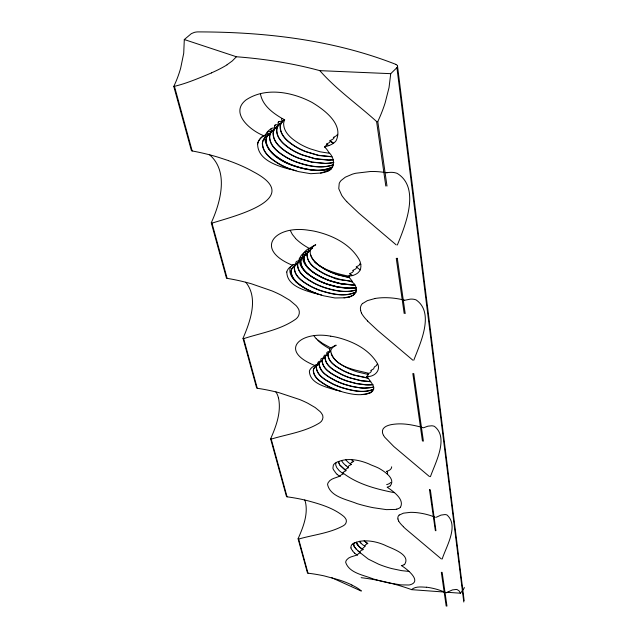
<?xml version="1.0" encoding="UTF-8"?>
<svg xmlns="http://www.w3.org/2000/svg" width="638" height="638" viewBox="0 0 638 638"><rect width="100%" height="100%" fill="white"/><g stroke="black" fill="none" stroke-linecap="round" stroke-linejoin="round"><path stroke-width="0.96" d="M356.817 267.505L355.541 269.021L353.013 270.257M262.314 143.494C262.497 153.16 271.573 159.556 279.069 164.07A66.041 42.802 0.2 0 0 290.386 169.253L296.088 170.825A24.084 15.607 0.2 0 0 298.624 171.638L310.682 173.703L320.571 173.05A19.268 12.489 0.2 0 0 325.986 171.877C335.636 169.572 335.213 157.929 328.729 152.338A33.128 21.469 0.2 0 0 324.997 147.362M265.902 140.137C266.054 149.786 275.106 156.19 282.586 160.704A66.089 42.834 0.2 0 0 290.856 164.708C303.832 169.501 319.622 173.552 332.661 166.861M269.475 136.787C269.595 146.421 278.623 152.841 286.087 157.347A65.722 42.594 0.2 0 0 294.341 161.342C306.575 166 320.755 169.333 333.514 164.787M362.4 549.127C363.197 546.71 367.097 546.838 362.958 544.956A25.536 16.556 0.2 0 1 359.473 541.343L356.69 542.196A12.146 7.871 0.2 0 0 353.994 543.209M327.182 144.595L324.567 146.812L325.069 147.33M276.581 130.128C276.637 139.738 285.609 146.174 293.049 150.672A65.004 42.132 0.2 0 0 301.272 154.651L315.22 158.878L328.379 160.162A28.917 18.741 0.2 0 0 333.251 159.819M266.118 139.834C266.15 149.459 275.169 155.895 282.602 160.409A65.866 42.69 0.2 0 0 293.105 165.322C305.522 169.541 320.396 173.042 332.725 166.749M269.691 136.484C269.691 146.102 278.686 152.538 286.103 157.052A65.499 42.451 0.2 0 0 296.582 161.956C308.226 166.039 321.536 168.895 333.538 164.66M294.246 268.056C294.517 277.227 303.879 282.602 310.977 286.614A64.893 42.06 0.2 0 0 320.922 290.84C331.959 294.182 344.919 297.412 355.86 292.108M306.998 254.961C307.141 264.044 316.368 269.467 323.378 273.447A63.537 41.183 0.2 0 0 332.597 277.426C340.54 282.411 355.541 276.804 356.323 289.62M291.223 271.078C291.255 279.532 299.629 284.795 306.073 288.703A64.318 41.685 0.2 0 0 321.584 295.115A23.71 15.368 0.2 0 0 323.705 295.809L334.942 297.97L344.049 297.802A18.717 12.13 0.2 0 0 349.058 297.069M316.201 367.129C316.647 376.005 326.337 380.607 333.211 384.299A64.749 41.964 0.2 0 0 340.708 387.362C351.091 390.504 363.142 393.837 373.605 389.284M391.66 466.801L391.541 467.638A7.042 4.562 0.2 0 1 389.252 470.302L388.941 470.469A9.522 6.173 0.2 0 1 386.748 471.291M463.802 602.009L396.924 67.668L390.727 73.665L389.036 87.589L385.153 102.838A319.654 207.175 0.2 0 1 377.784 121.547L386.995 186.073M325.133 357.248C325.372 366.084 335.006 370.75 341.801 374.418A63.425 41.103 0.2 0 0 351.227 378.143L361.18 380.631L370.582 381.564M330.739 351.155C334.184 367.193 355.071 369.833 368.581 373.262M353.484 543.448L354.385 547.013L358.229 551.096M353.508 543.432L353.907 546.064L356.355 549.43M268.415 134.929L265.504 134.817L263.885 135.727A20.91 13.55 0.2 0 0 257.616 143.965C257.632 159.436 276.15 165.649 288.735 168.974A14.188 9.195 0.2 0 0 290.386 169.253M257.545 144.387L257.553 144.324A22.043 14.283 0.2 0 1 261.062 137.68A20.887 13.534 0.2 0 1 263.661 135.679C250.606 130.599 229.385 113.149 245.885 100.03C265.575 86.728 292.459 91.992 312.229 102.527C324.439 109.911 343.962 124.322 336.098 140.703A17.617 11.42 0.2 0 1 334.934 142.019A17.098 11.077 0.2 0 1 332.916 143.638A19.993 12.959 0.2 0 1 324.543 146.772M286.789 272.019C286.98 285.68 304.071 290.29 314.997 293.408A13.932 9.028 0.2 0 0 316.368 293.655L321.584 295.115M369.841 380.591A24.172 15.663 0.2 0 0 367.002 377.138C365.383 376.348 370.327 374.299 367.799 373.868M338.922 461.41A14.331 9.283 0.2 0 0 336.218 462.51L335.644 464.839L336.792 467.702L339.233 470.661L342.909 473.619L343.324 472.184L345.876 470.788L339.807 465.118M351.969 462.016L351.873 462.311A5.16 3.342 0.2 0 0 350.677 463.547L350.669 463.635A1.116 0.726 0.2 0 0 350.764 464.305L351.163 464.584M348.763 276.996C347.79 275.592 352.934 276.11 354.25 274.946C355.589 274.412 356.889 273.734 357.998 272.793C362.041 269.579 361.387 263.558 359.09 259.459C349.863 243.556 331.656 234.944 314.319 231.171A52.412 33.974 0.2 0 0 309.087 230.326C275.369 224.56 252.831 248.979 292.667 265.36A2.377 1.539 0.2 0 1 294.214 264.379A3.238 2.097 0.2 0 1 296.574 264.618A14.148 9.171 0.2 0 0 291 271.357C291.223 279.835 299.541 285.074 306.057 288.982A65.02 42.14 0.2 0 0 316.376 293.647M211.266 222.814C220.405 202.613 229.146 171.774 209.631 154.827M256.667 388.04L243.014 338.355C250.096 321.696 258.837 298.193 245.766 282.251M270.632 438.848L271.214 439.072L287.06 496.819A1.499 0.973 0.2 0 1 286.494 496.587L270.624 438.824C276.23 426.136 281.462 411.909 278.487 397.873M397.354 244.968C405.282 225.669 420.761 187.724 397.203 173.4A11.763 7.624 0.2 0 0 392.059 172.356A14.762 9.562 0.2 0 0 387.051 172.723M298.09 538.751C303.042 527.451 308.178 514.81 305.498 502.273A32.291 20.926 0.2 0 0 304.677 499.993M413.807 360.215C419.924 343.89 435.076 312.923 416.08 299.9A8.772 5.686 0.2 0 0 412.308 299.118A10.192 6.611 0.2 0 0 410.234 299.142L405.242 300.171A0.829 0.534 0.2 0 1 404.237 300.155M430.435 476.682C435.06 463.252 449.256 437.78 434.438 426.367A6.252 4.051 0.2 0 0 431.782 425.793L427.899 426.176L423.457 427.787C414.006 425.147 404.093 423.01 394.196 424.206C389.603 424.661 381.309 426.455 382.481 432.747A20.528 13.302 0.2 0 0 383.566 435.355M442.19 559.008C446.002 546.886 459.24 525.832 447.015 514.994A4.785 3.102 0.2 0 0 444.989 514.555L440.994 515.105L436.233 517.274M340.245 475.82C336.888 477.902 330.787 478.125 328.323 482.44A11.46 7.425 0.2 0 0 327.573 484.561C330.428 497.002 346.769 499.355 356.945 503.597A128.525 83.299 0.2 0 0 373.174 507.689L386.389 509.626L395.377 509.435A11.54 7.481 0.2 0 0 396.804 509.132M370.024 393.032A9.458 6.133 0.2 0 0 373.78 387.928L372.991 385.017L370.718 381.739L361.196 380.838L349.265 377.72A63.68 41.271 0.2 0 1 341.801 374.673C334.958 371.005 325.316 366.371 324.957 357.511A12.25 7.935 0.2 0 1 325.348 356.076A12.688 8.222 0.2 0 1 327.358 355.039L324.423 355.199L323.195 358.03L321.074 358.747L320.731 360.015L321.664 361.299M447.677 592.295L460.469 593.228L463.85 588.643A4.027 2.616 0.2 0 0 464.209 587.359M323.522 357.607L323.163 358.03L324.431 358.253M361.148 577.661A168.647 109.305 0.2 0 1 411.55 589.608C415.513 586.107 421.479 587 426.367 587.271M390.727 73.665L319.837 70.651C292.587 63.218 264.555 58.927 236.411 56.758L232.256 60.969L227.056 64.741M336.011 345.078L330.628 347.965M400.489 507.17C404.691 499.259 393.223 491.34 387.13 487.169A7.76 5.024 0.2 0 0 390.121 485.981M312.54 247.751L310.65 248.932M333.299 137.441L336.37 135.782L337.677 134.291M372.6 391.078C363.875 396.868 352.503 394.571 342.957 392.035A22.561 14.618 0.2 0 1 341.354 391.501L336.529 390.121A13.653 8.852 0.2 0 1 335.381 389.906C325.635 386.963 309.701 383.414 309.374 371.125A13.55 8.78 0.2 0 1 314.965 365.574M331.784 156.812L318.633 155.544L304.709 151.334A64.645 41.901 0.2 0 1 296.51 147.354C289.086 142.864 280.13 136.42 280.106 126.818A19.164 12.417 0.2 0 1 283.296 120.375L284.739 119.824A20.336 13.183 0.2 0 0 283.631 123.525C283.599 133.111 292.555 139.57 299.964 144.044A64.079 41.534 0.2 0 0 310.315 148.869L319.965 151.78L329.463 153.287M362.823 303.401L367.384 300.634L374.817 298.552M228.54 160.632L218.092 157.203A171.255 110.996 0.2 0 0 192.182 150.959L191.448 150.704L173.783 86.441A249.147 161.478 0.2 0 0 180.658 68.17L183.72 53.249L184.302 39.54L191.328 33.654L194.335 32.386A11.548 7.489 0.2 0 1 197.748 31.9C264.834 31.924 332.996 39.723 395.815 64.358M399.316 515.041L403.439 513.167L410.378 512.354A34.42 22.306 0.2 0 1 414.971 512.489L417.515 512.729A50.482 32.721 0.2 0 1 435.26 517.29M309.374 251.468A2.823 1.826 0.2 0 0 306.304 251.38L305.395 252.863L306.431 254.506M390.265 485.853C396.078 478.604 383.924 471.115 378.653 468.132A61.081 39.588 0.2 0 0 372.44 465.501L369.968 464.456A17.888 11.596 0.2 0 0 368.756 463.85C359.481 460.022 348.547 457.765 338.914 461.402M309.964 247.935L315.435 244.785M335.755 462.773L335.692 462.813A8.717 5.654 0.2 0 0 333.371 465.11L332.9 468.172A14.499 9.395 0.2 0 0 334.791 471.434A13.964 9.052 0.2 0 0 336.736 473.946L337.159 474.361M292.356 265.225L293.488 264.626M355.9 291.997C344.903 297.188 331.959 293.974 320.914 290.585A64.869 42.044 0.2 0 1 310.985 286.334C303.935 282.331 294.589 276.924 294.437 267.777A14.411 9.339 0.2 0 1 296.351 263.677M348.157 276.398C349.098 276.079 351.69 274.029 349.744 273.798M373.637 389.172C363.804 393.407 352.519 390.536 342.678 387.784A64.494 41.797 0.2 0 1 333.211 384.036C326.385 380.344 316.703 375.726 316.376 366.866A11.436 7.417 0.2 0 1 317.692 363.979M211.521 72.915C199.303 78.003 186.336 83.594 173.799 86.473M369.952 392.976L366.906 393.997A18.741 12.146 0.2 0 1 362.24 394.436M374.402 366.898L376.635 365.478L376.97 364.218M356.323 290.011C345.748 293.281 334.312 290.792 324.056 287.539A64.534 41.829 0.2 0 1 314.119 283.32C307.038 279.316 297.691 273.925 297.452 264.762A14.275 9.251 0.2 0 1 302.994 257.943L303.042 257.975M356.323 289.883C345.724 293.065 334.296 290.577 324.04 287.283A64.51 41.805 0.2 0 1 314.127 283.041C307.093 279.045 297.771 273.622 297.643 264.483A14.467 9.379 0.2 0 1 299.565 260.384M330.005 140.647L332.884 139.18L334.192 137.688M326.496 144.06L329.383 142.593L330.699 141.094M371.156 370.295L373.629 368.876L374.131 367.496M212.079 223.117C233.931 216.13 305.514 198.912 253.302 171.726A113.827 73.777 0.2 0 0 249.522 169.668A143.55 93.036 0.2 0 0 228.508 160.68M356.156 266.915L359.05 265.4L359.792 263.909M349.863 273.614L352.495 272.306L353.659 270.759M373.724 387.17L364.37 388.191A33.694 21.836 0.2 0 1 361.116 388.008L351.586 386.461L343.571 384.132A64.39 41.733 0.2 0 1 336.082 381.077C329.216 377.393 319.55 372.783 319.128 363.907A12.162 7.879 0.2 0 1 319.51 362.496M243.756 338.611C261.301 332.9 280.656 329.934 295.936 319C299.517 316.4 300.57 311.113 297.651 307.604A28.997 18.789 0.2 0 0 296 305.538L289.716 300.235L281.414 295.306A113.851 73.793 0.2 0 0 271.884 290.872L251.26 283.735A156.972 101.737 0.2 0 0 227.232 278.367M373.701 387.043C364.37 389.355 354.553 387.25 345.541 384.554A64.135 41.566 0.2 0 1 336.082 380.822C329.272 377.138 319.606 372.504 319.303 363.644A12.17 7.887 0.2 0 1 319.63 362.424M367.911 373.677C369.219 373.573 372.504 371.34 370.885 370.614M271.31 439.072C287.507 434.159 305.147 431.894 319.718 422.819C322.964 420.841 324.184 416.247 321.504 413.28A23.949 15.519 0.2 0 0 320.021 411.518L315.156 407.522L307.795 403.24A98.954 64.135 0.2 0 0 299.708 399.555L279.292 392.785A142.091 92.087 0.2 0 0 257.385 388.287M343.084 473.946L342.694 473.524M351.147 464.576L348.595 465.971L348.181 467.391M348.515 467.678L346.035 469.01L345.549 470.501M298.728 539.038C313.641 534.756 329.814 533.224 343.555 525.632C346.346 524.165 347.471 520.337 345.134 517.944A19.603 12.704 0.2 0 0 343.81 516.461C333.331 507.832 319.885 504.012 306.99 500.551A127.999 82.956 0.2 0 0 287.148 496.835M362.894 549.717C361.778 549.804 358.803 551.726 360.59 552.604M320.571 173.05L328.658 170.529A14.826 9.61 0.2 0 0 331.218 168.695M344.049 297.802L349.688 296.71L353.332 295.011A11.197 7.257 0.2 0 0 354.656 293.927M366.364 376.452C374.594 377.584 382.457 369.322 376.332 361.81C367.624 348.515 352.152 341.202 337.199 337.406A52.547 34.053 0.2 0 0 330.739 336.194M354.792 285.066L342.478 284.093M404.157 564.67A5.224 3.381 0.2 0 0 404.636 564.367C411.063 554.605 392.115 548.624 385.623 545.562A16.508 10.702 0.2 0 0 384.73 545.115C376.875 541.686 368.022 539.971 359.497 541.335A21.293 13.805 0.2 0 0 360.853 543.01M352.838 270.448L353.532 270.584M331.76 156.629L318.601 155.305L306.934 151.94A64.43 41.757 0.2 0 1 296.534 147.059C289.15 142.577 280.234 136.093 280.313 126.515A19.172 12.425 0.2 0 1 283.304 120.383M409.054 571.441L401.549 570.619L391.971 568.625A81.887 53.074 0.2 0 1 378.653 564.207L368.333 559.119L360.263 552.787M411.526 589.648L444.758 592.08M352.064 281.334L342.526 280.01L332.51 277.155A63.505 41.159 0.2 0 1 323.378 273.168C316.416 269.188 307.213 263.741 307.189 254.682A14.65 9.498 0.2 0 1 309.135 250.567M368.102 378.222L354.242 375.24A62.883 40.752 0.2 0 1 342.766 370.558C336.561 367.01 327.996 362.448 327.852 354.321A12.289 7.967 0.2 0 1 328.259 352.878A12.728 8.246 0.2 0 1 330.277 351.833C328.123 350.693 325.077 352.886 327.525 354.856M367.903 377.999L354.122 374.977A62.851 40.736 0.2 0 1 342.758 370.295C336.609 366.746 328.06 362.161 328.028 354.066A12.297 7.975 0.2 0 1 328.379 352.798M330.739 336.194C301.12 330.452 277.283 350.366 314.941 365.55A2.432 1.571 0.2 0 1 315.898 364.729A2.169 1.412 0.2 0 1 316.36 364.585A2.847 1.842 0.2 0 1 318.529 364.737M368.517 374.514L357.376 371.93A62.42 40.457 0.2 0 1 345.477 367.057C339.823 363.939 333.546 360.175 331.162 353.819M349.385 277.658L338.108 274.994A62.707 40.641 0.2 0 1 324.854 269.316C318.418 265.448 310.148 260.129 310.156 251.715A14.514 9.411 0.2 0 1 315.746 244.856M339.392 287.379L346.92 288.28A31.302 20.288 0.2 0 0 356.108 288.049M349.153 277.402L337.973 274.707A62.699 40.633 0.2 0 1 324.862 269.045C319.104 265.663 312.955 261.436 310.666 254.849M394.276 492.672C376.26 489.091 357.575 484.282 342.797 472.87M349.241 276.246C336.92 273.83 323.976 270.337 314.462 261.716M351.929 584.99L349.927 584.049A89.24 57.835 0.2 0 0 338.93 579.87L324.12 575.883A118.493 76.791 0.2 0 0 308.098 573.203M302.914 257.935C300.729 256.635 297.284 259.211 300.012 261.094M299.828 261.277C297.515 259.977 294.046 262.338 296.782 264.403M306.248 254.69C304.023 253.35 300.49 255.782 303.225 257.792M184.302 39.54L236.411 56.758M331.736 577.725L361.116 590.995M330.54 347.806L322.549 343.38L316.281 338.786M282.403 118.612L284.333 119.617M317.253 280.034C310.18 276.039 300.857 270.632 300.65 261.484A14.331 9.291 0.2 0 1 306.2 254.65M282.235 118.54C272.625 112.894 262.274 105.27 260.408 93.603M446.249 592.718L452.47 589.903L456.306 589.44A3.724 2.416 0.2 0 1 457.454 589.751L459.28 591.075L460.469 593.228M401.366 565.587C406.534 568.641 422.619 581.194 410.138 584.791A11.189 7.249 0.2 0 1 408.791 584.998L400.895 584.886L389.3 583.028A138.829 89.974 0.2 0 1 372.903 578.833C363.596 574.982 349.361 573.187 345.7 562.445A9.203 5.965 0.2 0 1 346.211 560.595L346.482 560.156A9.785 6.34 0.2 0 1 346.777 559.765C349.345 556.32 354.68 556.352 357.639 554.621A4.801 3.11 0.2 0 1 360.334 552.795L359.617 552.149M350.39 273.965L352.559 275.512M363.022 549.589L360.414 547.635A29.372 19.036 0.2 0 1 358.947 546.303L356.251 542.324M362.91 549.725L360.39 547.851A29.619 19.196 0.2 0 1 358.859 546.479L356.108 542.372A17.768 11.516 0.2 0 0 358.436 545.976M356.666 267.234L359.17 269.069A47.1 30.528 0.2 0 1 360.215 269.922M367.871 543.584L365.271 541.63M359.991 264.044L360.837 264.634M346.019 470.653L339.504 464.663L338.299 461.609M348.531 467.686L345.956 465.724M365.016 546.415C365.056 542.531 370.622 545.522 364.123 540.857M329.806 140.838L333.172 143.462M327.079 144.34L328.833 145.639M330.644 140.958L333.546 143.199M350.788 464.32L348.595 462.622A30.608 19.842 0.2 0 1 345.708 459.735M358.07 550.977L359.625 552.149M318.713 364.537C316.089 362.775 319.502 360.215 321.496 361.483A11.556 7.489 0.2 0 0 316.113 367.121M324.598 358.07L323.881 357.304M358.987 551.679L358.524 551.328M351.402 459.679L353.779 461.489A4.968 3.222 0.2 0 0 352.192 462.167M365.096 541.718L364.378 540.849M352.607 550.777A11.931 7.728 0.2 0 0 354.465 552.947L354.64 553.146M376.556 121.491C357.766 104.441 336.641 89.791 319.837 70.651M396.246 244.912L358.931 213.212L346.753 201.656M412.794 360.151L377.696 330.476L367.576 321.066M429.518 476.618L393.829 446.536L384.762 437.245A32.993 21.381 0.2 0 1 383.542 435.363M441.337 558.944L405.529 528.79A108.97 70.627 0.2 0 1 403.926 527.283L403.32 526.685M317.796 340.381L319.63 342.048A65.212 42.267 0.2 0 0 330.029 348.962M296.16 281.948C292.794 278.742 289.477 274.5 289.875 269.587A18.279 11.843 0.2 0 1 290.832 266.477M295.569 238.397L292.387 234.497L290.338 230.573M369.777 380.607L370.718 381.739M351.889 281.127L352.248 281.557M339.639 464.544L338.435 461.561M243.022 338.379L243.652 338.611L257.289 388.295M174.549 86.704L192.174 150.967M397.929 519.013L398.056 519.491A17.561 11.38 0.2 0 0 398.718 521.015M404.189 313.513L396.27 258.318A0.885 0.574 0.2 0 0 397.299 258.318M446.185 606.076L441.344 572.342L442.142 572.374L446.959 606.1M397.315 258.334L405.194 313.537M423.409 441.153L413.767 373.581L412.834 373.573L422.444 441.089M385.807 186.041L376.595 121.507A1.037 0.67 0.2 0 0 377.768 121.523M464.161 600.725L397.53 66.192A3.716 2.408 0.2 0 1 396.908 67.66M350.972 547.922L351.02 546.367A7.281 4.713 0.2 0 1 352.343 544.214M351.809 585.102A39.245 25.44 0.2 0 1 361.299 590.9M426.399 587.175A50.442 32.69 0.2 0 1 446.114 592.814M398.008 518.997A8.27 5.359 0.2 0 1 399.181 514.978M403.415 526.645A44.652 28.941 0.2 0 1 398.598 521.047M404.165 300.115A52.675 34.141 0.2 0 0 390.129 297.858L389.427 297.826A42.61 27.617 0.2 0 0 374.801 298.504M387.027 172.691A0.957 0.622 0.2 0 1 385.942 172.691M385.87 172.651A53.217 34.492 0.2 0 0 370.574 171.486L355.821 173.241A38.208 24.762 0.2 0 0 352.351 174.182L345.317 177.181L341.099 180.506A18.438 11.947 0.2 0 0 339.209 183.505L338.762 188.657L341.761 195.419A83.801 54.318 0.2 0 0 346.785 201.64M360.733 310.594A15.456 10.017 0.2 0 1 362.599 303.313M361.563 313.083A26.74 17.33 0.2 0 1 360.622 310.61M367.695 321.01A60.124 38.966 0.2 0 1 361.411 313.122M386.692 471.338A3.326 2.153 0.2 0 1 387.218 473.819M227.144 64.797A119.689 77.573 0.2 0 1 211.465 72.86M404.181 564.694A6.986 4.53 0.2 0 1 401.358 565.571M352.288 544.19A8.924 5.782 0.2 0 1 356.714 542.252M352.686 550.754A12.066 7.816 0.2 0 1 350.924 547.93M357.535 555.164A24.34 15.775 0.2 0 1 354.632 553.146M336.529 390.121A64.239 41.637 0.2 0 1 326.983 385.838C321.233 382.361 313.394 377.943 313.258 370.351A11.5 7.457 0.2 0 1 318.522 364.697M341.362 391.493A64.015 41.486 0.2 0 1 326.999 385.567C321.289 382.106 313.465 377.656 313.433 370.088A11.332 7.345 0.2 0 1 314.909 367.025M316.288 338.786A37.251 24.148 0.2 0 1 314.063 335.883M330.659 351.147A11.819 7.664 0.2 0 1 336.066 345.437M317.604 293.887A62.141 40.274 0.2 0 1 296.024 282.012M286.741 272.011A16.413 10.639 0.2 0 1 292.667 265.368M356.49 289.62A12.417 8.047 0.2 0 1 349.106 297.141M348.699 277.028A27.912 18.087 0.2 0 1 351.953 281.111M340.07 476.466A27.259 17.665 0.2 0 1 337.151 474.369M400.465 507.282A7.935 5.144 0.2 0 1 396.796 509.108M296.08 170.84A64.733 41.956 0.2 0 1 279.109 163.759C271.629 159.285 262.601 152.825 262.529 143.191A18.821 12.202 0.2 0 1 265.456 137.082A17.489 11.332 0.2 0 1 268.215 135.12M266.166 139.834A18.829 12.202 0.2 0 1 269.252 133.525M265.95 140.137A18.885 12.242 0.2 0 1 269.045 133.709M269.1 133.733A17.561 11.38 0.2 0 1 271.812 131.747M269.73 136.484A18.965 12.289 0.2 0 1 272.641 130.359A17.633 11.428 0.2 0 1 275.401 128.39M269.523 136.787A18.949 12.281 0.2 0 1 272.625 130.359M333.203 159.659A29.228 18.949 0.2 0 1 328.387 159.971L315.204 158.647L303.505 155.265A64.781 41.988 0.2 0 1 293.073 150.377C285.672 145.887 276.733 139.411 276.788 129.825A19.1 12.377 0.2 0 1 279.763 123.692A19.092 12.377 0.2 0 0 276.629 130.128M276.406 126.826A18.973 12.297 0.2 0 0 273.287 133.151C273.152 142.745 282.219 149.204 289.596 153.71A65.14 42.22 0.2 0 0 300.051 158.607L311.767 161.996L324.973 163.336A26.349 17.074 0.2 0 0 333.754 162.339M279.811 123.716A17.784 11.524 0.2 0 1 282.53 121.722M333.762 162.483A26.07 16.899 0.2 0 1 324.965 163.488L311.783 162.227L297.81 157.993A65.363 42.363 0.2 0 1 289.58 153.997C282.124 149.499 273.12 143.072 273.032 133.446A19.02 12.329 0.2 0 1 276.198 127.018A17.712 11.476 0.2 0 1 278.973 125.048M330.883 169.11A29.085 18.853 0.2 0 1 318.442 170.529C298.528 169.317 268.375 161.326 264.658 138.342A22.45 14.546 0.2 0 1 268.255 130.95A21.086 13.669 0.2 0 1 271.413 128.605L271.708 128.429A2.361 1.531 0.2 0 0 271.357 128.685M271.613 128.334A3.214 2.081 0.2 0 1 275.289 128.477M325.133 357.248A12.258 7.943 0.2 0 1 325.468 355.996M322.557 359.202A12.21 7.911 0.2 0 0 322.222 360.446C322.493 369.29 332.143 373.932 338.945 377.616A63.776 41.334 0.2 0 0 348.388 381.341L356.395 383.462L365.67 384.714A27.139 17.593 0.2 0 0 372.744 384.57M372.831 384.722A26.716 17.314 0.2 0 1 365.678 384.874L356.411 383.677L346.418 380.926A64.031 41.502 0.2 0 1 338.945 377.871C332.095 374.195 322.437 369.569 322.046 360.701A12.202 7.911 0.2 0 1 322.437 359.282A12.64 8.19 0.2 0 1 324.431 358.253M294.214 268.056A14.211 9.211 0.2 0 1 299.78 261.245M354.648 284.835A30.05 19.475 0.2 0 1 350.972 284.891L341.019 283.814L330.269 280.967A63.824 41.366 0.2 0 1 320.38 276.764C313.314 272.769 304.007 267.354 303.832 258.215A14.395 9.331 0.2 0 1 309.398 251.372M306.128 253.637A14.538 9.418 0.2 0 0 304.039 257.935C304.047 267.051 313.386 272.498 320.388 276.485A63.8 41.35 0.2 0 0 330.253 280.712L341.003 283.599L351.65 284.715A29.842 19.339 0.2 0 0 354.537 284.66M339.376 287.419A62.612 40.577 0.2 0 1 314.343 278.264M314.255 278.32A54.613 35.393 0.2 0 1 305.634 272.091C302.348 268.837 299.047 264.618 299.493 259.714A17.577 11.396 0.2 0 1 306.033 251.539M342.462 284.133A62.285 40.369 0.2 0 1 317.469 274.994M317.381 275.058A54.382 35.242 0.2 0 1 308.784 268.829C305.498 265.575 302.213 261.349 302.675 256.452A17.625 11.42 0.2 0 1 309.119 248.326M306.974 254.961A14.459 9.371 0.2 0 1 312.58 248.11M302.763 257.098A14.53 9.418 0.2 0 0 300.857 261.205C300.897 270.329 310.251 275.768 317.261 279.763A64.151 41.574 0.2 0 0 327.15 283.99L337.917 286.885L347.893 288.001A26.349 17.082 0.2 0 0 355.948 287.491M355.996 287.642A26.006 16.851 0.2 0 1 347.893 288.161L337.933 287.108L327.166 284.245A64.175 41.59 0.2 0 1 317.253 280.034M346.027 465.684A26.636 17.266 0.2 0 1 341.45 460.445M275.895 391.884A37.706 24.443 0.2 0 1 278.415 397.881M309.215 248.365A67.453 43.719 0.2 0 1 295.49 238.437M390.831 482.416A8.366 5.423 0.2 0 1 386.652 484.625M326.321 144.292A0.813 0.526 0.2 0 1 327.358 144.483M268.542 134.833A3.748 2.424 0.2 0 1 267.601 132.002M395.783 64.39A4.107 2.664 0.2 0 1 397.61 66.185M330.54 351.586A3.318 2.145 0.2 0 1 329.91 348.954M291.247 271.078A14.347 9.299 0.2 0 1 293.121 266.987M267.753 132.05A2.329 1.507 0.2 0 1 268.112 131.787M268.016 131.699A3.222 2.089 0.2 0 1 271.708 131.835M262.37 143.494A18.813 12.194 0.2 0 1 265.44 137.074M282.881 121.411A3.621 2.353 0.2 0 1 282.052 118.477M272.147 131.46A3.74 2.424 0.2 0 1 271.198 128.645M340.293 475.836A5.543 3.589 0.2 0 1 343.1 473.97M275.193 124.992A3.198 2.074 0.2 0 1 278.862 125.136M274.938 125.343A2.297 1.491 0.2 0 1 275.289 125.088M309.741 251.141A3.461 2.241 0.2 0 1 309.031 248.365M278.766 121.659A3.19 2.066 0.2 0 1 282.419 121.81M278.511 122.01A2.281 1.483 0.2 0 1 278.854 121.754M279.3 124.761A3.724 2.416 0.2 0 1 278.351 121.962M275.736 128.11A3.732 2.416 0.2 0 1 274.787 125.295M429.518 489.832L435.355 530.609L435.929 530.712L430.387 490.048A1.675 1.085 0.2 0 0 429.972 489.617L429.518 489.832M211.968 223.117L211.282 222.885L226.458 278.12A2.361 1.531 0.2 0 0 227.128 278.343L211.968 223.117M298.64 539.038L298.106 538.823L307.484 572.964A0.965 0.63 0.2 0 0 307.994 573.195L298.64 539.038"/></g></svg>
